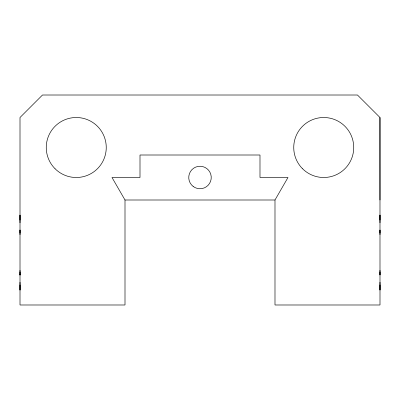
<?xml version="1.0" encoding="UTF-8"?>
<svg xmlns="http://www.w3.org/2000/svg" width="400" height="400" viewBox="0 0 400 400"><rect width="100%" height="100%" fill="white"/><g stroke="black" fill="none" stroke-linecap="round" stroke-linejoin="round"><path stroke-width="0.6" d="M20.01 285.01L20.01 290.035L20.01 282.285M20.01 274.27L20.01 275.035L20.01 272.02M20.005 233.055L20.005 230.04L20.005 234.69M20 220.065L20 215.04L20.005 222.79M379.99 284.97L379.99 289.995L379.99 282.245M379.99 271.98L379.985 274.995L379.985 270.345M379.98 233.01L379.98 230M379.98 220.02L379.985 215L379.985 222.745M274.99 200L287.98 177.5L259.99 177.5L259.99 155.005L140 155.005L140 177.5L112.01 177.5L125 200L125 304.99L20.01 304.99L20.005 117.505L42.495 95.01L357.46 95.01L379.97 117.505L380 304.99L274.99 304.99L274.99 200L125 200M379.96 117.505L379.98 200M379.985 234.645L379.98 230.19M20.01 270.385L20.01 274.845M193.15 186.425A11.25 11.25 0 0 0 211.15 178.97A11.25 11.25 0 0 0 195.69 167.11A11.25 11.25 0 0 0 193.15 186.425M302.525 168.715A30 30 0 0 0 352.71 155.27A30 30 0 0 0 315.97 118.53A30 30 0 0 0 302.525 168.715M55.04 168.715A30 30 0 0 0 105.23 155.27A30 30 0 0 0 68.49 118.53A30 30 0 0 0 55.04 168.715"/></g></svg>
